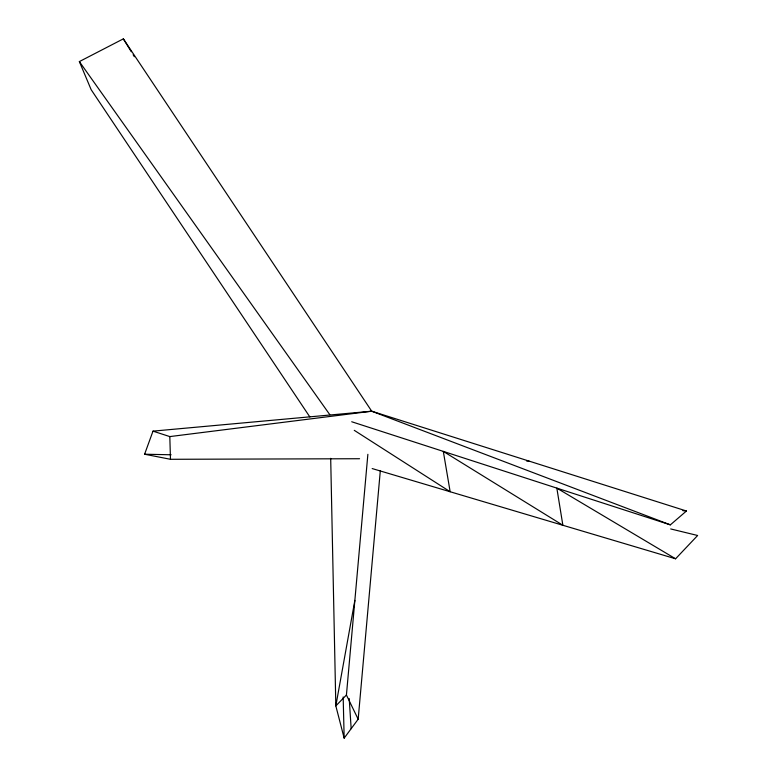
<?xml version="1.0" encoding="UTF-8"?>
<svg xmlns="http://www.w3.org/2000/svg" width="777" height="777" viewBox="0 0 777 777"><rect width="100%" height="100%" fill="white"/><g stroke="black" fill="none" stroke-linecap="round" stroke-linejoin="round"><path stroke-width="1.17" d="M330.691 458.343L335.829 705.904L344.162 738.15L358.168 719.211L346.425 695.017L367.871 454.312M358.168 719.211L380.312 470.726M354.856 600.417L335.829 705.904L346.425 695.017M359.566 458.731L170.474 459.294L144.6 454.224L153.001 431.138L371.717 411.208L686.441 511.004L670.366 524.854L351.719 421.756M372.173 468.56L675.582 558.789L697.639 535.489L670.697 528.943M309.848 416.938L91.152 89.676L79.361 61.587L123.358 38.85L371.717 411.208L670.366 524.854M153.001 431.138L169.813 436.587L371.717 411.208M526.66 461.062L529.079 461.101M144.6 454.224L171.115 454.778M682.828 510.654L686.441 511.004M675.582 558.789L556.837 488.121L562.869 525.262L443.308 451.388L450.155 491.744L354.263 430.332M79.361 61.587L329.788 414.656M123.358 38.85L131.294 51.758M133.129 54.73L134.353 56.721M349.213 698.552L351.165 728.68M169.813 436.587L170.474 459.294M343.172 696.95L344.162 738.15"/></g></svg>
